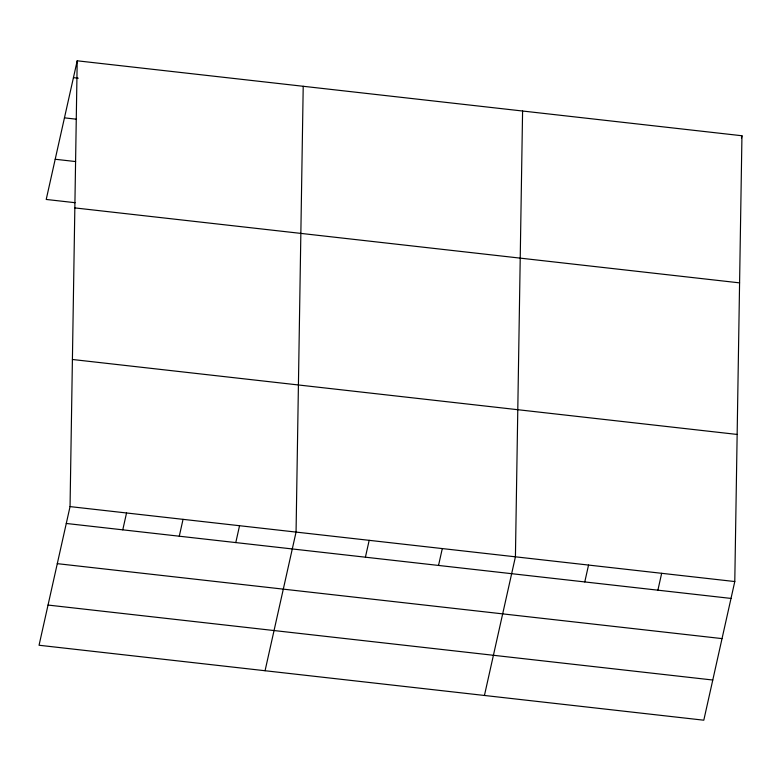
<?xml version="1.0" encoding="UTF-8"?>
<svg xmlns="http://www.w3.org/2000/svg" width="781" height="781" viewBox="0 0 781 781"><rect width="100%" height="100%" fill="white"/><g stroke="black" fill="none" stroke-linecap="round" stroke-linejoin="round"><path stroke-width="1.17" d="M70.046 506.605L77.202 60.801L741.95 135.748L734.784 581.552L703.798 720.199L39.05 645.252L70.046 506.605L734.784 581.552M303.213 86.281L296.058 532.086L265.062 670.733M522.587 111.019L515.421 556.824L484.435 695.471M77.202 60.801L46.216 199.448L75.064 202.699M122.773 529.84L126.542 512.971M179.279 536.205L183.047 519.345M235.784 542.58L239.552 525.711M365.41 557.195L369.179 540.335M438.531 565.444L442.3 548.574M584.774 581.933L588.542 565.063M741.452 138.003L741.95 135.748M657.895 590.172L661.663 573.313M73.434 77.661L78.246 78.207M64.452 117.853L76.47 119.21M55.197 159.256L75.63 161.56M74.839 207.912L739.587 282.868M72.408 359.485L737.147 434.441M66.268 523.465L731.016 598.422M57.286 563.657L722.034 638.604M48.032 605.06L712.78 680.017"/></g></svg>
